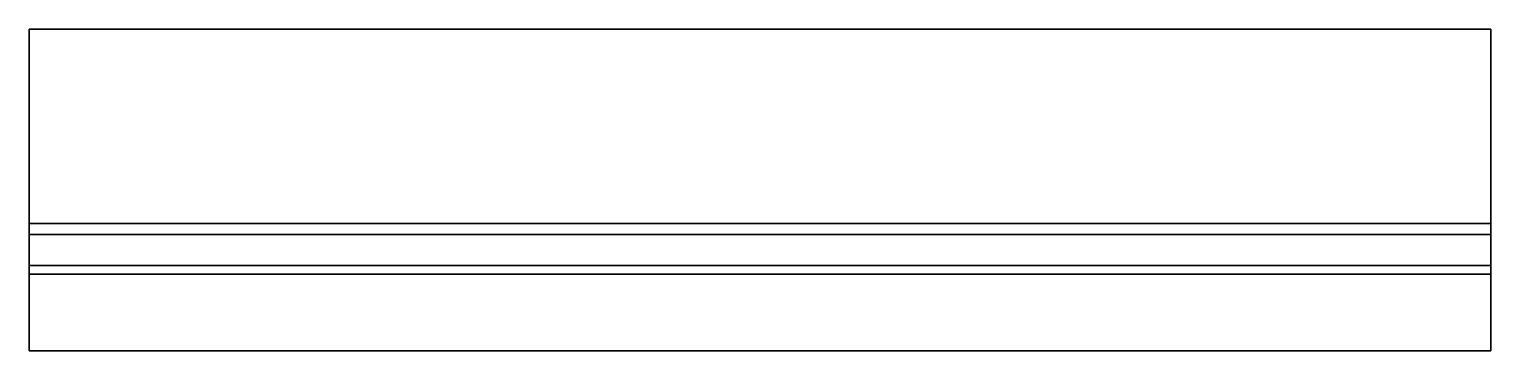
# Model space of a CAD drawing. Header units: millimetres. Extents: x 0 to 1500, y -330 to 0.
import ezdxf

# ---------------------------------------------------------------- set-up
doc = ezdxf.new("R2010")
doc.units = ezdxf.units.MM
doc.layers.add('Painel', color=5, linetype='Continuous')
doc.layers.add('Usinagem', color=2, linetype='Continuous')

msp = doc.modelspace()

# ---------------------------------------------------------------- linework, layer by layer
at = {"layer": 'Painel'}
for points in [[(1500, 0), (1500, 0, 15), (0, 0, 15), (0, 0)], [(0, 0), (0, 0, 15), (1500, 0, 15), (1500, 0)], [(0, -210.5), (0, -199.5, 13), (0, 0, 13), (0, 0)], [(0, 0, 13), (0, 0, 15), (0, -330, 15), (0, -330, 13)], [(0, 0), (1500, 0), (1500, -210.5), (0, -210.5)], [(0, 0, 15), (0, -330, 15), (1500, -330, 15), (1500, 0, 15)], [(1500, 0, 30), (1500, 0, 15), (0, 0, 15), (0, 0, 30)], [(0, 0, 30), (0, 0, 15), (1500, 0, 15), (1500, 0, 30)], [(0, 0, 30), (0, 0, 15), (1500, 0, 15), (1500, 0, 30)], [(1500, 0, 30), (1500, 0, 15), (0, 0, 15), (0, 0, 30)], [(0, 0, 30), (0, 0, 17), (0, -199.5, 17), (0, -210.5, 30)], [(0, -210.5, 30), (1500, -210.5, 30), (1500, 0, 30), (0, 0, 30)], [(1500, 0, 15), (1500, -330, 15), (0, -330, 15), (0, 0, 15)], [(1500, 0), (1500, 0, 13), (1500, -199.5, 13), (1500, -210.5)], [(1500, -330, 13), (1500, -330, 15), (1500, 0, 15), (1500, 0, 13)], [(1500, -210.5), (1500, -199.5, 13), (1500, 0, 13), (1500, 0)], [(1500, 0, 13), (1500, 0, 15), (1500, -330, 15), (1500, -330, 13)], [(1500, -210.5, 30), (1500, -199.5, 17), (1500, 0, 17), (1500, 0, 30)], [(1500, 0, 17), (1500, 0, 15), (1500, -330, 15), (1500, -330, 17)], [(1500, 0, 30), (1500, 0, 17), (1500, -199.5, 17), (1500, -210.5, 30)], [(1500, -330, 17), (1500, -330, 15), (1500, 0, 15), (1500, 0, 17)], [(0, -330, 17), (0, -330, 15), (0, 0, 15), (0, 0, 17)], [(0, -330, 13), (0, -330), (0, -242.5), (0, -251.5, 13)], [(0, -242.5), (0, -330), (1500, -330), (1500, -242.5)], [(0, -251.5, 17), (0, -242.5, 30), (0, -330, 30), (0, -330, 17)], [(1500, -242.5, 30), (1500, -330, 30), (0, -330, 30), (0, -242.5, 30)], [(1500, -330), (1500, -242.5), (1500, -251.5, 13), (1500, -330, 13)], [(1500, -330, 13), (1500, -251.5, 13), (1500, -242.5), (1500, -330)], [(1500, -330, 17), (1500, -251.5, 17), (1500, -242.5, 30), (1500, -330, 30)], [(1500, -330, 30), (1500, -242.5, 30), (1500, -251.5, 17), (1500, -330, 17)], [(1500, -330, 15), (1500, -330), (0, -330), (0, -330, 15)], [(0, -330, 15), (0, -330, 30), (1500, -330, 30), (1500, -330, 15)]]:
    msp.add_3dface(points, dxfattribs=at)
at = {"layer": 'Usinagem'}
for points in [[(0, -210.5), (1500, -210.5), (1500, -199.5, 13), (0, -199.5, 13)], [(1500, -251.5, 13), (1500, -199.5, 13), (0, -199.5, 13), (0, -251.5, 13)], [(0, -199.5, 17), (1500, -199.5, 17), (1500, -210.5, 30), (0, -210.5, 30)], [(0, -251.5, 17), (0, -199.5, 17), (1500, -199.5, 17), (1500, -251.5, 17)], [(0, -242.5), (1500, -242.5), (1500, -251.5, 13), (0, -251.5, 13)], [(0, -251.5, 17), (1500, -251.5, 17), (1500, -242.5, 30), (0, -242.5, 30)]]:
    msp.add_3dface(points, dxfattribs=at)

doc.saveas('drawing.dxf')
